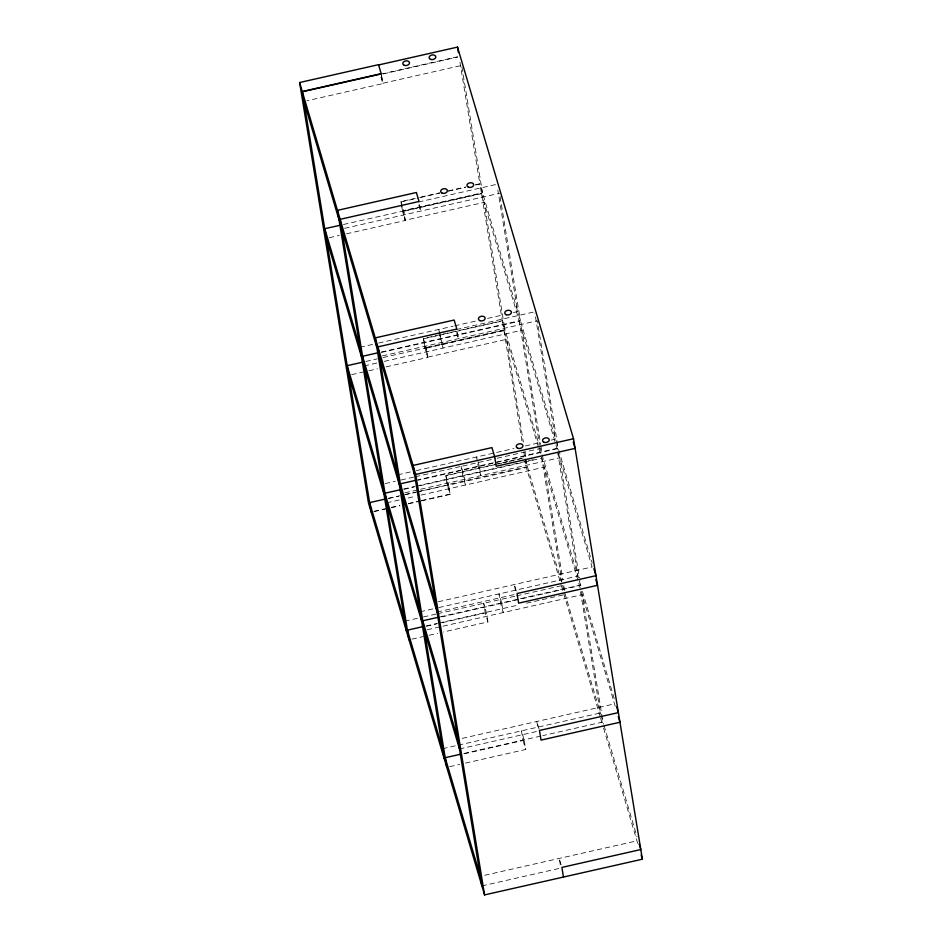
<?xml version="1.0" encoding="UTF-8"?>
<svg xmlns="http://www.w3.org/2000/svg" width="942" height="942" viewBox="0 0 942 942"><rect width="100%" height="100%" fill="white"/><g stroke="black" fill="none" stroke-linecap="round" stroke-linejoin="round"><path stroke-width="0.71" stroke-dasharray="4.71 3.53" d="M457.577 56.779L380.097 74.312L382.841 83.579L306.809 100.782M383.053 73.947L457.659 57.073M460.238 65.763L382.758 83.285L381.404 75.03M346.444 233.816L405.272 220.51L402.528 211.244L400.951 201.6L415.292 198.362M421.039 197.055L439.69 192.839M448.298 190.896L465.513 186.999M475.557 184.726L479.855 183.749L555.886 440.432M401.033 201.894L418.248 197.997M419.685 197.667L439.773 193.122M448.38 191.179L465.595 187.281M475.639 185.009L479.949 184.031L502.286 320.692L539.095 444.942M495.445 184.608L417.965 202.141L420.627 211.126L419.496 204.237M343.441 224.502L481.433 193.393L592.106 567.002M481.527 193.675L402.611 211.538L401.48 204.65M344.584 228.329L499.543 193.275M329.229 237.714L339.273 235.441M359.903 347.292L372.82 344.372M378.554 343.065L453.161 326.191M454.597 325.861L477.559 320.669M487.591 318.396L503.381 314.828M513.425 312.556L517.723 311.59L497.823 190.072M533.219 312.143L455.74 329.676L458.413 338.684L457.047 330.395M386.09 366.862L427.703 357.454L424.96 348.187L423.382 338.543L502.286 320.692M381.216 352.049L520.384 320.563L499.778 194.723M381.569 352.39L519.301 321.234L539.448 444.188M382.37 355.888L537.317 320.798L558.159 448.098L417.565 479.925M365.861 361.445L377.342 358.843M383.076 357.548L426.125 347.81L427.703 357.454M424.96 348.187L503.864 330.336L538.588 447.544M503.946 330.618L425.042 348.469L423.464 338.826L502.369 320.975L522.115 441.716M364.142 365.92L378.496 362.67M384.23 361.375L521.962 330.206L540.684 444.483M351.66 374.657L363.141 372.055M368.875 370.759L377.483 368.817M397.689 474.839L410.606 471.918M416.34 470.623L513.896 448.533M525.377 445.931L541.155 442.363M551.2 440.091L555.497 439.113L534.891 313.262M385.207 483.576L395.251 481.303M400.986 480.008L413.903 477.088M415.328 476.758L461.239 466.372L463.9 475.357L465.489 485L462.828 476.016L461.239 466.372M462.675 466.055L495.68 458.589M497.117 458.259L540.155 448.522M557.087 448.757L417.918 480.267M421.439 500.885L450.135 494.385L447.391 485.13L445.802 475.486L493.149 464.771M494.585 464.441L524.718 457.624L523.764 451.842M496.104 464.406L445.896 475.769L447.474 485.413L526.378 467.562L561.02 584.487M497.541 464.076L501.851 463.111M503.275 462.781L507.585 461.815M509.021 461.486L523.363 458.236M403.647 488.992L415.128 486.39M416.564 486.072L527.037 461.074M528.462 460.756L535.645 459.131M404 489.334L414.044 487.061M419.779 485.754L541.732 458.165L561.868 581.12M404.801 492.819L419.143 489.569M420.579 489.251L559.736 457.741L579.401 577.799M388.292 498.377L399.773 495.786M405.507 494.479L418.425 491.559M419.861 491.241L448.545 484.741L450.135 494.385M388.563 498.436L398.607 496.163M404.342 494.868L415.822 492.266M417.259 491.936L447.391 485.13M386.573 502.851L399.49 499.931M408.098 497.988L415.269 496.363M421.003 495.068L544.394 467.15L562.869 579.978M374.009 511.306L385.478 508.715M391.224 507.42L399.832 505.465M408.439 503.523L419.92 500.92M421.357 500.602L450.052 494.103L448.463 484.459L527.379 466.608L526.189 459.378M374.092 511.588L385.572 508.998M391.307 507.703L399.914 505.748M408.522 503.805L420.002 501.203M438.336 601.75L591.859 567.013M420.12 611.782L433.026 608.862M438.772 607.566L577.929 576.057L557.558 451.654M437.053 612.041L515.957 594.19M404.766 621.167L417.671 618.246M423.417 616.951L436.323 614.031M437.759 613.701L515.239 596.18M516.675 595.85L562.586 585.465M439.996 616.869L580.59 585.041L579.648 579.248M441.786 616.88L579.507 585.7M426.078 625.935L437.547 623.333M438.984 623.015L517.9 605.153M526.507 603.21L540.849 599.96M542.286 599.642L565.247 594.449M426.432 626.265L436.476 623.993M442.21 622.697L485.248 612.959L487.909 621.944L443.435 632M427.232 629.762L441.574 626.512M443.011 626.183L582.168 594.685L603.021 721.972L542.757 735.608M411.878 639.147L423.347 636.545M429.093 635.249L437.7 633.307M462.204 738.363L614.29 703.957M442.552 748.725L456.894 745.475M458.33 745.146L600.36 713L579.989 588.597M459.484 748.972L538.388 731.122M463.853 753.482L541.332 735.938M464.206 753.8L523.034 740.518L521.444 730.851L524.117 739.847M449.652 766.682L459.696 764.421M465.43 763.102L525.695 749.491L524.105 739.835M484.635 875.295L636.71 840.888M481.904 885.916L560.82 868.065M556.263 441.68L592.2 562.998M539.507 446.355L541.674 453.655M542.015 454.809L580.825 585.818M582.497 591.458L614.62 699.93M539.001 448.957L615.373 706.759M525.094 458.907L600.749 714.307M601.114 715.555L603.669 724.174M604.081 725.576L637.051 836.873M561.432 585.889L600.242 716.909M600.655 718.322L603.163 726.765M603.575 728.178L637.793 843.702M400.951 201.6L403.694 210.867L405.272 220.51M439.573 332.008L443.058 348.069L439.714 334.952M516.287 590.964L514.379 584.546L515.733 592.812M423.382 338.543L426.125 347.81M539.095 729.179L536.81 721.478L538.165 729.744M445.802 475.486L448.545 484.741M561.138 864.838L559.242 858.421L560.596 866.687M523.034 740.494L525.695 749.491M540.92 445.931L542.109 453.173M563.822 585.771L564.764 591.552M461.91 66.882L482.516 192.733L403.612 210.584L405.19 220.228L484.094 202.377L504.947 329.676L426.043 347.527L427.621 357.171L506.525 339.32L523.352 442.022M525.012 452.148L525.954 457.93M459.955 62.243L479.855 183.749M525.024 459.296L526.378 467.562M487.909 621.944L486.331 612.3L483.67 603.316L485.248 612.959M438.819 329.441L439.49 333.574M381.486 75.313L382.841 83.579M479.254 465.972L476.593 456.988L478.183 466.631L480.844 475.616L479.254 465.949M501.686 602.915L499.024 593.907L500.602 603.575L503.263 612.559L501.686 602.892"/><path stroke-width="1.41" d="M371.136 511.965L368.475 502.981L299.615 82.519L378.519 64.668L381.263 73.935L302.358 91.786L415.705 474.438L484.565 894.9L642.385 859.198L573.525 438.737L457.518 47.1L378.602 64.951M299.615 82.519L302.276 91.504L381.18 73.653M340.568 225.15L324.79 228.718L359.903 347.292M378.354 352.697L362.564 356.276L397.689 474.839M363 362.093L347.209 365.661L382.334 484.235M415.705 474.438L573.525 438.737M416.128 480.255L400.35 483.823L435.475 602.397M400.774 489.64L384.995 493.208L420.12 611.782M385.419 499.024L369.641 502.604L404.766 621.167M438.56 617.198L422.781 620.766L457.894 739.329M423.205 626.583L407.427 630.151L442.552 748.725M460.991 754.13L445.201 757.709L480.326 876.272M573.207 441.963L575.103 448.38L496.198 466.231L494.609 456.587L491.948 447.603L413.043 465.454L481.904 885.916M593.86 568.627L595.956 575.668L517.04 593.519L518.618 603.163L597.534 585.312L595.862 579.683M616.716 706.971L618.376 712.611L539.472 730.462L541.049 740.106L619.966 722.255L618.293 716.615M639.135 843.914L640.807 849.554L561.903 867.405L563.481 877.049M641.137 854.971L642.385 859.198M303.936 101.43L339.061 219.992M341.722 228.977L376.835 347.551M379.496 356.535L414.621 475.098M326.368 238.361L361.481 356.936M364.142 365.92L399.267 484.482M401.928 493.467L437.053 612.041M348.787 375.305L383.912 493.879M386.573 502.851L421.698 621.426M424.359 630.41L459.484 748.972M484.565 894.9L371.219 512.248L302.276 91.504M457.518 47.1L458.424 52.611M446.791 767.353L377.919 346.868L456.835 329.041L454.162 320.033L375.257 337.884L444.129 758.369M409.005 639.795L340.144 219.333L419.049 201.482L416.388 192.498L337.483 210.349L406.343 630.81M442.163 193.157A3.379 2.331 -9.3 0 0 447.368 190.908A3.379 2.331 -9.3 0 0 442.528 189.071A3.379 2.331 -9.3 0 0 442.163 193.157M468.468 187.211A3.379 2.331 -9.3 0 0 473.673 184.95A3.379 2.331 -9.3 0 0 468.833 183.113A3.379 2.331 -9.3 0 0 468.468 187.211M506.243 314.734A3.379 2.331 -9.3 0 0 511.447 312.485A3.379 2.331 -9.3 0 0 506.608 310.648A3.379 2.331 -9.3 0 0 506.243 314.734M479.949 320.692A3.379 2.331 -9.3 0 0 485.142 318.431A3.379 2.331 -9.3 0 0 480.302 316.594A3.379 2.331 -9.3 0 0 479.949 320.692M404.306 65.316A3.379 2.331 -9.3 0 0 409.499 63.067A3.379 2.331 -9.3 0 0 404.66 61.23A3.379 2.331 -9.3 0 0 404.306 65.316M430.6 59.37A3.379 2.331 -9.3 0 0 435.805 57.121A3.379 2.331 -9.3 0 0 430.965 55.284A3.379 2.331 -9.3 0 0 430.6 59.37M544.04 442.304A3.379 2.331 -9.3 0 0 549.233 440.055A3.379 2.331 -9.3 0 0 544.394 438.218A3.379 2.331 -9.3 0 0 544.04 442.304M517.735 448.262A3.379 2.331 -9.3 0 0 522.94 446.013A3.379 2.331 -9.3 0 0 518.088 444.165A3.379 2.331 -9.3 0 0 517.735 448.262"/></g></svg>
